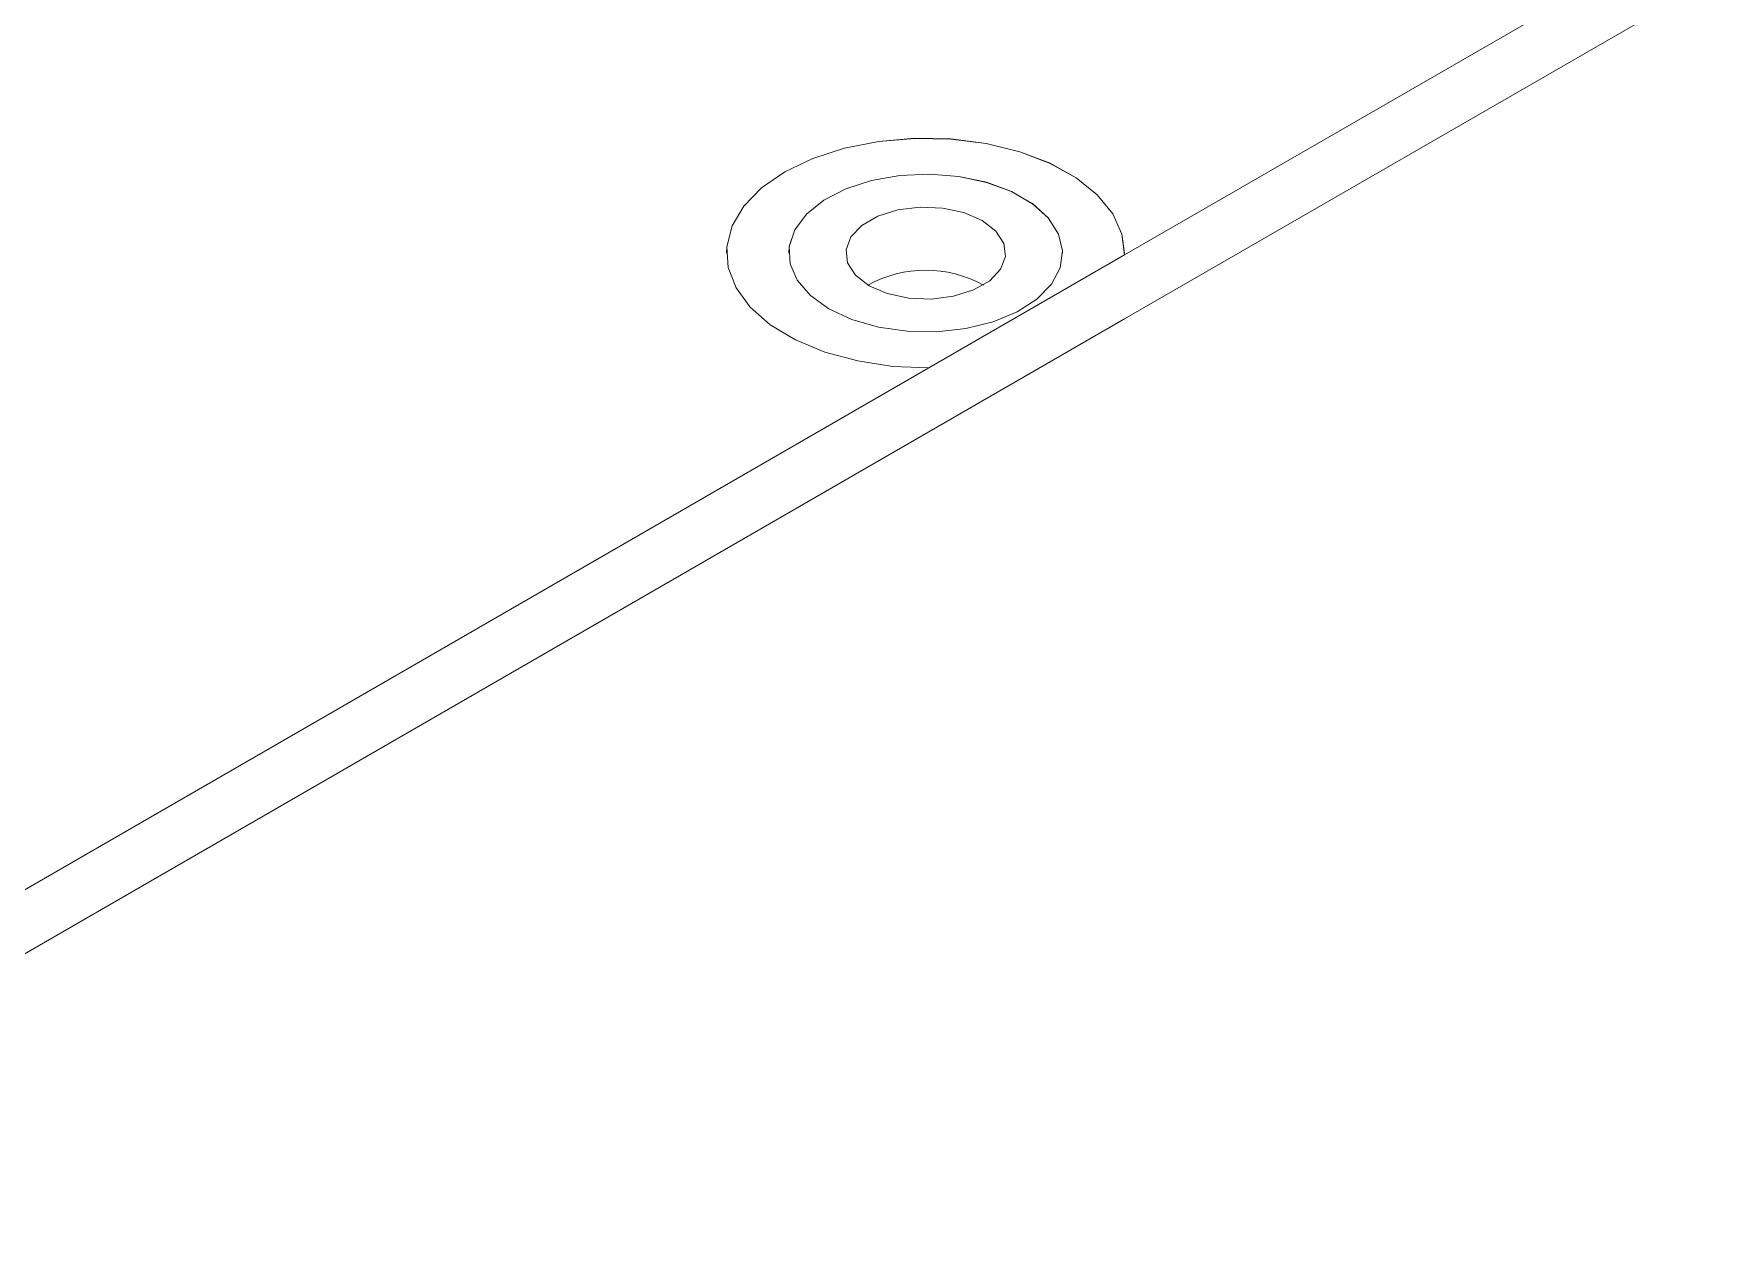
# Model space of a CAD drawing. Header units: inches. Extents: x 0.3 to 21.8, y 0.2 to 16.9.
# Drawn here: x 18.209 to 19.56, y 12.256 to 13.231 of the extents above; entities that cross this region are included whole.
import ezdxf

# ---------------------------------------------------------------- set-up
doc = ezdxf.new("R2010")
doc.units = ezdxf.units.IN
doc.header["$MEASUREMENT"] = 0

msp = doc.modelspace()

# ---------------------------------------------------------------- linework, layer by layer
at = {"color": 7, "linetype": 'Continuous', "lineweight": 0}
for p, q in [((19.0856, 13.0529), (19.6787, 13.3953)), ((19.0856, 13.0015), (19.6787, 13.3438)), ((18.7656, 13.0544), (18.7656, 13.0544)), ((18.8156, 13.0544), (18.8156, 13.0544)), ((18.9283, 12.962), (19.0856, 13.0529)), ((19.0356, 13.0544), (19.0356, 13.0544)), ((19.0856, 13.0544), (19.0856, 13.0544)), ((19.0856, 13.0529), (19.0856, 13.0529)), ((19.0856, 13.0015), (18.9283, 12.9107)), ((19.0856, 13.0015), (19.0856, 13.0015)), ((17.7951, 12.3079), (18.9283, 12.9621)), ((18.9283, 12.962), (18.9283, 12.9621)), ((17.7951, 12.2565), (18.9283, 12.9106)), ((18.9283, 12.9106), (18.9283, 12.9107))]:
    msp.add_line(p, q, dxfattribs=at)
at = {"color": 7, "linetype": 'Continuous', "lineweight": 0, "flags": 128}
for points in [[(19.0856, 13.0544), (19.0834, 13.0697), (19.076, 13.0859), (19.0636, 13.1012), (19.0466, 13.1148), (19.0256, 13.1265), (19.0013, 13.1358), (18.9744, 13.1424), (18.9459, 13.146), (18.9168, 13.1466), (18.8879, 13.1442), (18.8603, 13.1387), (18.8349, 13.1305), (18.8125, 13.1197), (18.7938, 13.1068), (18.7796, 13.0921), (18.7701, 13.0762), (18.7659, 13.0595), (18.7656, 13.0544)], [(19.0856, 13.0529), (19.0834, 13.0697), (19.076, 13.086), (19.0636, 13.1012), (19.0466, 13.1149), (19.0256, 13.1266), (19.0013, 13.1358), (18.9744, 13.1424), (18.9459, 13.1461), (18.9168, 13.1467), (18.8879, 13.1442), (18.8603, 13.1388), (18.8349, 13.1305), (18.8125, 13.1198), (18.7938, 13.1068), (18.7796, 13.0921), (18.7701, 13.0762), (18.7659, 13.0595), (18.7669, 13.0427), (18.7733, 13.0263), (18.7846, 13.0108), (18.8007, 12.9967), (18.8209, 12.9846), (18.8446, 12.9748), (18.871, 12.9676), (18.8992, 12.9633), (18.9283, 12.9621)], [(19.0356, 13.0544), (19.0356, 13.0561), (19.0324, 13.0697), (19.0242, 13.0826), (19.0114, 13.0941), (18.9946, 13.1039), (18.9745, 13.1112), (18.9522, 13.116), (18.9286, 13.1178), (18.9049, 13.1167), (18.8822, 13.1127), (18.8615, 13.1059), (18.8438, 13.0968), (18.8299, 13.0856), (18.8205, 13.073), (18.816, 13.0595), (18.8156, 13.0544)], [(18.8479, 13.0095), (18.833, 13.0202), (18.8224, 13.0325), (18.8166, 13.0458), (18.816, 13.0596), (18.8205, 13.073), (18.8299, 13.0857), (18.8438, 13.0968), (18.8615, 13.106), (18.8822, 13.1127), (18.9049, 13.1168), (18.9286, 13.1179), (18.9522, 13.116), (18.9745, 13.1113), (18.9946, 13.1039), (19.0114, 13.0942), (19.0242, 13.0826), (19.0324, 13.0697), (19.0356, 13.0561), (19.0337, 13.0424), (19.0267, 13.0293), (19.015, 13.0174), (18.9991, 13.0071), (18.9798, 12.9991), (18.9579, 12.9937), (18.9346, 12.9911), (18.9108, 12.9915), (18.8877, 12.9948), (18.8664, 13.0009), (18.8479, 13.0095)], [(18.8802, 13.0281), (18.8692, 13.0366), (18.8629, 13.0465), (18.8616, 13.057), (18.8654, 13.0673), (18.8742, 13.0766), (18.8871, 13.084), (18.9032, 13.0891), (18.9211, 13.0914), (18.9393, 13.0906), (18.9564, 13.0869), (18.9711, 13.0806), (18.982, 13.0721), (18.9884, 13.0622), (18.9897, 13.0517), (18.9858, 13.0414), (18.9771, 13.0321), (18.9641, 13.0247), (18.9481, 13.0196), (18.9302, 13.0174), (18.912, 13.0181), (18.8948, 13.0218), (18.8802, 13.0281)]]:
    msp.add_lwpolyline(points, dxfattribs=at)
at = {"color": 7, "linetype": 'Continuous', "lineweight": 0}
msp.add_arc((18.9256, 12.9443), 0.0963, 61.1793, 118.8207, dxfattribs=at)

doc.saveas('drawing.dxf')
